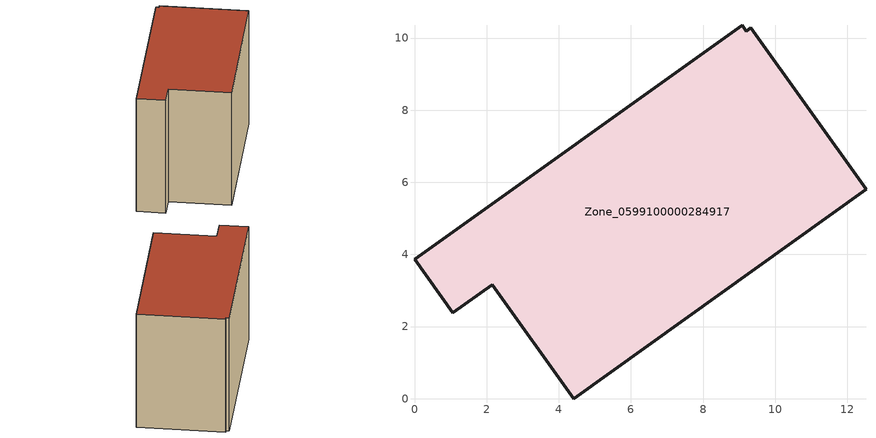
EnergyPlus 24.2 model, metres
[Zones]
Zone_0599100000284917
 floor ground (C_G): 0,3.86 9.09,10.35 9.2,10.19 9.32,10.28 12.52,5.81 4.42,0 2.16,3.16 1.06,2.38 z0
 wall outside (C_F): 0,3.86 1.06,2.38 2.16,3.16 4.42,0 12.52,5.81 9.32,10.28 9.2,10.19 9.09,10.35 0,3.86 z0:7.99
 roof outside (C_R): 9.09,10.35 0,3.86 1.06,2.38 2.16,3.16 4.42,0 12.52,5.81 9.32,10.28 9.2,10.19 z7.99
[BUILDING]
Pand.0599100000284917: North Axis=0; Terrain=City; Loads Convergence Tolerance Value=0.04; Temperature Convergence Tolerance Value=0.4; Solar Distribution=FullExterior; Maximum Number of Warmup Days=25; Minimum Number of Warmup Days=1
[Site:Location]
Rotterdam.The.Hague.AP_ZH_NLD Design_Conditions: Latitude=51.96; Longitude=4.45; Time Zone=1; Elevation=-4.5
[SITE:GROUNDTEMPERATURE:BUILDINGSURFACE]
18, 18, 18, 18, 18, 18, 18, 18, 18, 18, 18, 18
[MATERIAL] Thermal Absorptance=0.9; Solar Absorptance=0.7; Visible Absorptance=0.7
Name | Roughness | Thickness | Conductivity | Density | Specific Heat
G.TI.1975-1991 | MediumSmooth | 0.15 | 0.288461 | 540 | 1210
F.TI.1975-1991 | Rough | 0.3 | 0.230769 | 1920 | 840
R.TI.1975-1991 | MediumRough | 0.2 | 0.153846 | 1500 | 1000
[CONSTRUCTION]
C_G: G.TI.1975-1991
C_F: F.TI.1975-1991
C_R: R.TI.1975-1991
[ZONE]
Zone_0599100000284917: Type=1; Multiplier=1; Ceiling Height=Autocalculate; Volume=Autocalculate; Floor Area=autocalculate; Part of Total Floor Area=Yes
[ZONEINFILTRATION:DESIGNFLOWRATE]
Infil_Zone_0599100000284917: Zone or ZoneList or Space or SpaceList=Zone_0599100000284917; Schedule=AlwaysOn; Design Flow Rate Calculation Method=Flow/Area; Flow Rate per Floor Area=0.003; Constant Term Coefficient=1; Temperature Term Coefficient=0; Velocity Term Coefficient=0; Velocity Squared Term Coefficient=0
[HVACTEMPLATE:ZONE:IDEALLOADSAIRSYSTEM]
Zone_0599100000284917: Maximum Heating Supply Air Temperature=50; Minimum Cooling Supply Air Temperature=13; Maximum Heating Supply Air Humidity Ratio=0.0156; Minimum Cooling Supply Air Humidity Ratio=0.0077; Heating Limit=NoLimit; Cooling Limit=NoLimit; Dehumidification Control Type=ConstantSensibleHeatRatio; Cooling Sensible Heat Ratio=0.7; Dehumidification Setpoint=60; Humidification Control Type=None; Humidification Setpoint=30; Outdoor Air Method=None; Outdoor Air Flow Rate per Person=0.00944; Outdoor Air Flow Rate per Zone Floor Area=0; Outdoor Air Flow Rate per Zone=0; Demand Controlled Ventilation Type=None; Outdoor Air Economizer Type=NoEconomizer; Heat Recovery Type=None; Sensible Heat Recovery Effectiveness=0.7; Latent Heat Recovery Effectiveness=0.65
[ZONECONTROL:THERMOSTAT]
ThermostatControl_Zone_0599100000284917: Zone or ZoneList=Zone_0599100000284917; Control Type Schedule=DualSetpointControlType; Control 1=Thermostat_Zone_0599100000284917; Temperature Difference Between Cutout And Setpoint=0
[THERMOSTATSETPOINT:DUALSETPOINT]
Thermostat_Zone_0599100000284917: Heating Setpoint Temperature Schedule=HeatingSetpoint_Zone_0599100000284917; Cooling Setpoint Temperature Schedule=CoolingSetpoint_Zone_0599100000284917
[SCHEDULE:COMPACT]
HeatingSetpoint_Zone_0599100000284917: Through: 12/31, For: AllDays, Until: 24:00, 21
CoolingSetpoint_Zone_0599100000284917: Through: 12/31, For: AllDays, Until: 24:00, 24
DualSetpointControlType: Through: 12/31, For: AllDays, Until: 24:00, 4
AlwaysOn: Through: 12/31, For: AllDays, Until: 24:00, 1
